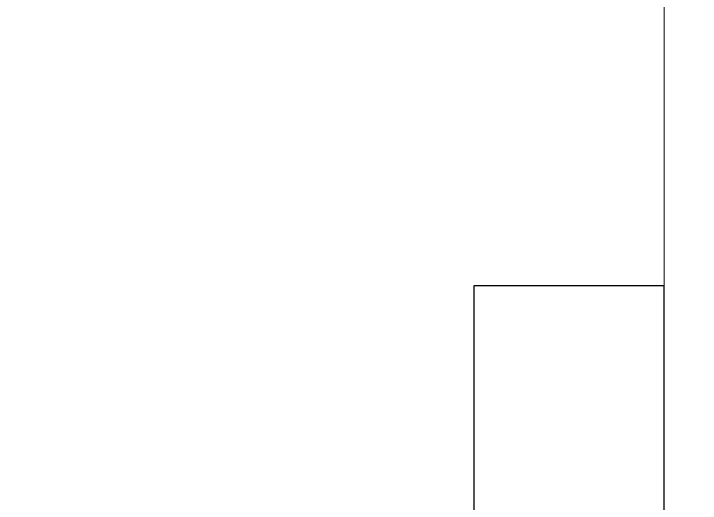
# Model space of a CAD drawing. Header units: metres. Extents: x 50 to 891, y -1294 to 247.
# Drawn here: x 302.116 to 303.018, y -1201.199 to -1200.557 of the extents above; entities that cross this region are included whole.
import ezdxf

# ---------------------------------------------------------------- set-up
doc = ezdxf.new("R2010")
doc.units = ezdxf.units.M
doc.layers.add('A-GLAZ-CWMG', color=1, linetype='Continuous', lineweight=9)
doc.layers.add('ПЛАН', color=8, linetype='Continuous')

msp = doc.modelspace()

# ---------------------------------------------------------------- hatches: boundary and pattern name
at = {"layer": 'ПЛАН', "lineweight": 13}
h = msp.add_hatch(dxfattribs=at)
h.set_pattern_fill('FP_3', color=8, scale=0.005, angle=90, style=0, pattern_type=2)
h.set_pattern_definition([(140, (-1795.439, 1051.8707), (0.318779, 3.6436825), [0.381, -4.191]), (85, (-1795.439, 1051.8707), (-3.821138, -0.704858), [0.3048, -3.3528]), (190.451, (-1795.4123, 1052.1743), (-3.5023338, 2.93885), [0.3238, -3.5618]), (136.184, (-1796.455, 1051.8707), (0.840855, 5.421581), [0.5715, -6.2865]), (186.636, (-1796.385, 1052.3225), (-4.948549, 4.74805), [0.4857, -5.3427]), (81.184, (-1796.455, 1051.8707), (-4.948506, 4.748103), [0.4572, -5.0292]), (111, (-1796.201, 1052.3787), (2.0453028, 3.0322893), [0.381, -4.191]), (56, (-1796.201, 1052.3787), (-3.6837646, 1.2360417), [0.3048, -3.3528]), (161.451, (-1796.0305, 1052.6314), (-1.6384274, 4.2683413), [0.3238, -3.5618]), (127.5, (-1795.4389, 1051.8707), (-1.6911006, 0.06177347), [0.03353, -3.27863, 0.03353, -3.37007, -3.3655]), (127.5, (-1795.4389, 1051.8707), (-1.6911006, 0.06177347), [-6.71576, 0.03353, -3.33197]), (97.5, (-1795.4389, 1051.8707), (-2.0036106, 1.3363944), [0.03353, -1.90703, 0.03353, -3.20243, -1.2827]), (97.5, (-1795.4389, 1051.8707), (-2.0036106, 1.3363944), [-5.17652, 0.03353, -1.24917]), (57.5, (-1795.4389, 1050.7378), (0.1145767, 2.71181666), [0.03353, -1.23647, 0.03353, -9.18667]), (57.5, (-1795.4389, 1050.7378), (0.1145767, 2.71181666), [-1.30353, -3.92887, 0.03353, -5.22427]), (47.5, (-1795.439, 1050.2298), (-0.5085355, 2.9625848), [0.03353, -1.61747, 0.03353, -6.33171]), (47.5, (-1795.439, 1050.2298), (-0.5085355, 2.9625848), [-1.68453, -2.59791, 0.03353, -3.70027])])
h.paths.add_polyline_path([(303.0703, -1200.51891), (302.9703, -1200.51891), (302.9703, -1201.51891), (303.0703, -1201.51891)])
h.paths.add_polyline_path([(296.9703, -1201.51891), (296.9703, -1200.51891), (295.6706, -1200.51891), (295.6706, -1201.51891)])
h.paths.add_polyline_path([(289.6706, -1200.51891), (289.4703, -1200.51891), (289.4703, -1201.51891), (289.6706, -1201.51891)])

# ---------------------------------------------------------------- linework, layer by layer
at = {"layer": 'A-GLAZ-CWMG', "color": 8, "lineweight": 25, "extrusion": (0, 0, -1)}
for p, q in [((302.9703, -1200.91382), (302.7203, -1200.91382)), ((302.7203, -1200.91382), (302.7203, -1201.66382)), ((302.9703, -1200.91382), (302.7203, -1200.91382)), ((302.7203, -1200.91382), (302.7203, -1201.66382)), ((302.9703, -1201.66382), (302.9703, -1200.91382)), ((302.9703, -1201.66382), (302.9703, -1200.91382))]:
    msp.add_line(p, q, dxfattribs=at)
at = {"layer": 'ПЛАН', "color": 8, "lineweight": 13}
msp.add_line((302.9703, -1200.51891), (302.9703, -1202.01891), dxfattribs=at)
msp.add_line((302.9703, -1200.51891), (302.9703, -1202.01891), dxfattribs=at)

doc.saveas('drawing.dxf')
